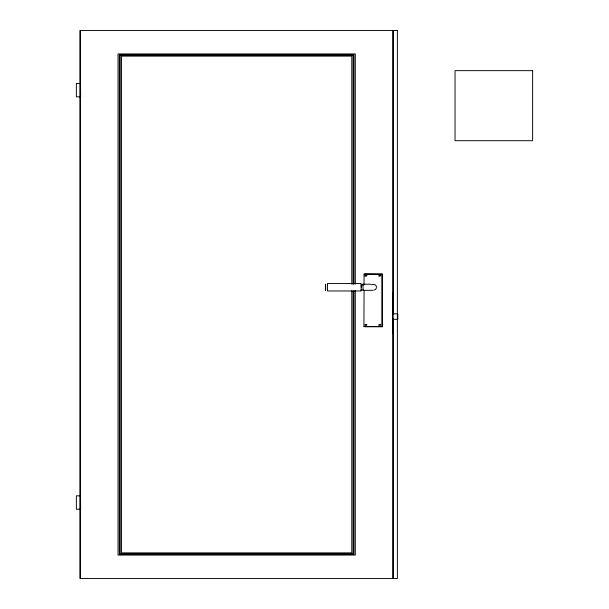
<?xml version="1.0" encoding="UTF-8"?>
<svg xmlns="http://www.w3.org/2000/svg" width="609" height="609" viewBox="0 0 609 609"><rect width="100%" height="100%" fill="white"/><g stroke="black" fill="none" stroke-linecap="round" stroke-linejoin="round"><path stroke-width="0.91" d="M392.584 294.786C392.569 291.582 392.577 297.268 392.577 293.972M392.569 331.25C392.592 334.455 392.577 328.761 392.577 332.065M392.615 330.771L392.577 333.504L392.577 292.533L392.615 295.266M392.98 295.266L393.018 292.533L393.056 295.266L392.539 295.266M361.206 284.654L361.137 290.973L327.436 290.973L327.505 284.654M363.017 289.519L363.017 285.02M327.436 290.447L327.497 289.519M361.137 290.447L361.198 289.519M362.895 285.103L362.956 284.091L363.017 285.103M362.956 290.447L363.017 289.435M364.844 326.767L382.147 326.767L382.147 274.004L364.844 274.004M363.931 326.767L364.053 290.417M376.354 287.988L375.646 289.435L373.926 290.029M371.353 284.806L373.066 284.213L375.646 285.103L376.712 287.265M80.639 83.448L76.369 83.448L76.369 96.854L80.639 96.854L80.525 83.448M363.931 274.004L382.087 274.271M362.956 284.213L370.607 284.213M362.956 290.326L373.02 290.326M392.561 313.841L397.829 313.841L397.829 319.299L392.561 319.299M364.053 326.5L382.087 326.5M392.539 330.771L393.056 330.771L393.018 333.504L392.98 330.771M80.639 495.825L76.369 495.825L76.369 509.223L80.639 509.223L80.525 495.825M327.497 285.02L327.436 283.566L361.137 283.566L361.221 287.265M393.094 30.45L393.094 578.55M392.98 30.45L392.98 313.955M392.98 318.621L392.98 578.55M382.147 274.004L382.147 326.767M364.053 274.271L364.053 284.715M355.306 284.053L355.306 53.935L118.024 53.935L118.024 555.065L355.306 555.065L355.306 290.714M353.981 284.045L353.981 54.757L119.341 54.757L119.341 554.243L353.981 554.243L353.981 290.706M353.098 284.525L353.098 55.305L120.217 55.305L120.217 553.695L353.098 553.695L353.098 291.186M351.789 284.076L351.789 56.119L121.541 56.119L121.541 552.881L351.789 552.881L351.789 290.729M80.441 83.448L80.441 96.854M80.441 495.825L80.441 509.223M80.236 30.45L80.236 578.55M325.556 285.02L325.609 290.447L325.609 284.091L325.556 285.02M397.373 30.45L80.084 30.45L80.084 578.55L397.373 578.55L397.373 30.45M532.631 70.652L455.037 70.652L455.037 140.702L532.631 140.702L532.631 70.652M366.862 275.74L364.958 275.923L366.862 275.74M380.716 275.74L378.821 275.923L380.716 275.74M366.862 324.856L364.958 325.031L366.862 324.856M380.716 324.856L378.821 325.031L380.716 324.856"/></g></svg>
